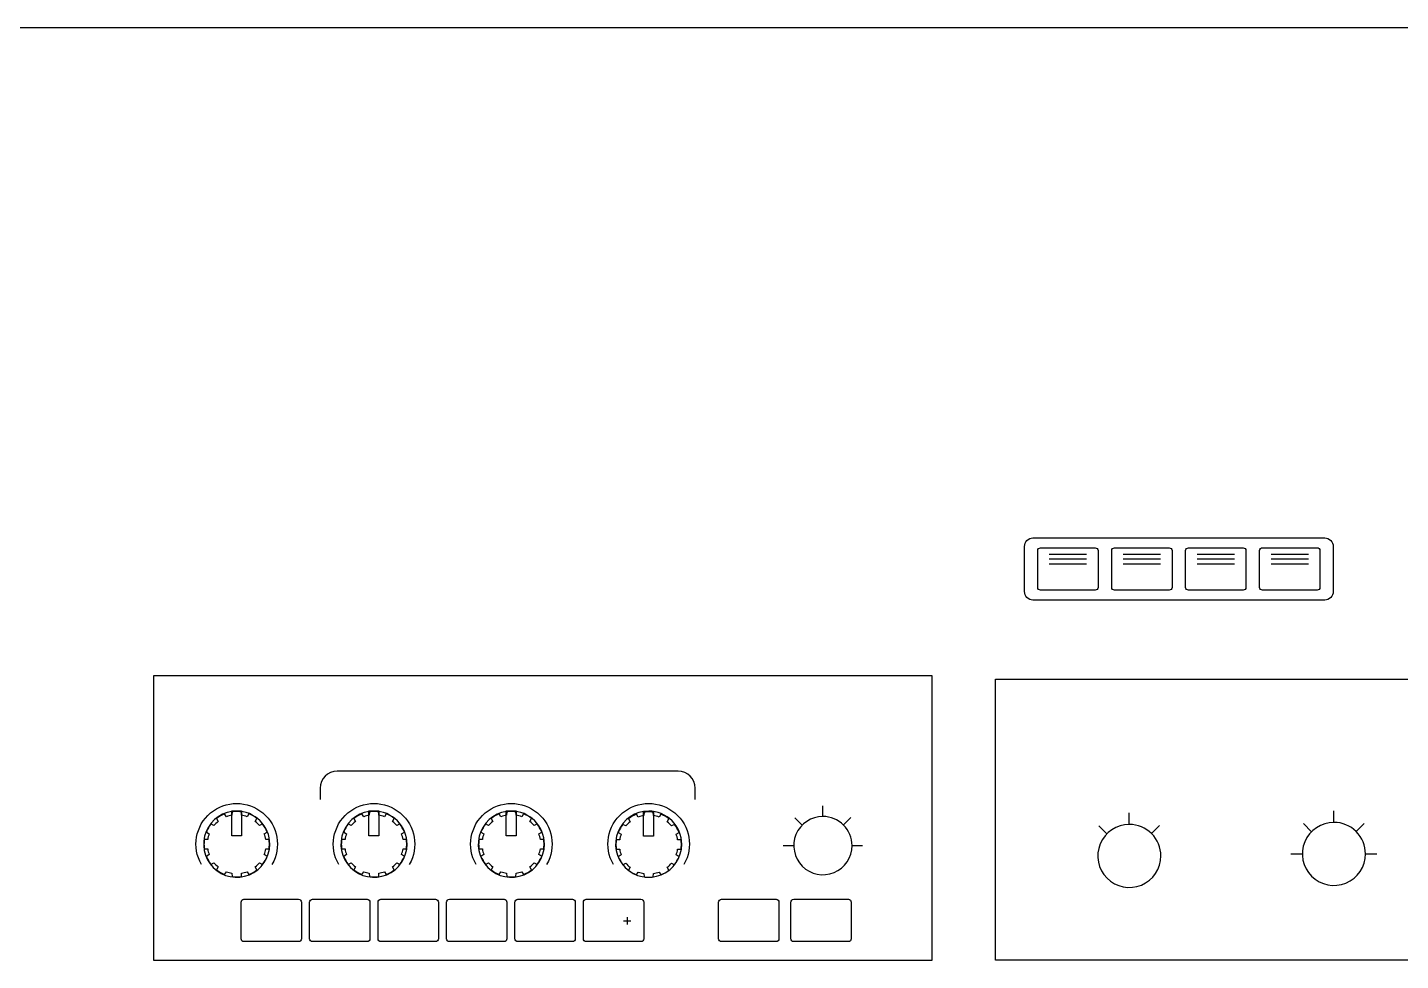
# Model space of a CAD drawing. Extents: x -788 to 2144, y -405 to 1340.
# Drawn here: x -80 to 609, y 872 to 1340 of the extents above; entities that cross this region are included whole.
import ezdxf

# ---------------------------------------------------------------- set-up
doc = ezdxf.new("R2010")
doc.units = 0
doc.layers.add('Background', color=7, linetype='CONTINUOUS')
doc.layers.add('Layer_1', color=7, linetype='CONTINUOUS')

msp = doc.modelspace()

# ---------------------------------------------------------------- linework, layer by layer
at = {"layer": 'Background', "color": 7}
msp.add_lwpolyline([(-779.124652, 1339.889754), (2135.124747, 1339.889754)], dxfattribs=at)
at = {"layer": 'Layer_1', "color": 1}
for points in [[(424.627029, 1083.764764), (570.998096, 1083.764764)], [(420.375061, 1056.891732), (420.375061, 1079.512796)], [(432.777926, 1075.677449), (451.472066, 1075.677449)], [(469.894776, 1075.677449), (488.588916, 1075.677449)], [(507.014461, 1075.677449), (525.708601, 1075.677449)], [(544.13246, 1075.678554), (562.826599, 1075.678554)], [(575.250063, 1079.512796), (575.250063, 1056.891732)], [(432.777926, 1073.290961), (451.472066, 1073.290961)], [(432.777926, 1070.83817), (451.472066, 1070.83817)], [(469.894776, 1073.290961), (488.588916, 1073.290961)], [(469.894776, 1070.83817), (488.588916, 1070.83817)], [(507.014461, 1073.290961), (525.708601, 1073.290961)], [(507.014461, 1070.83817), (525.708601, 1070.83817)], [(544.13246, 1073.292066), (562.826599, 1073.292066)], [(544.13246, 1070.839276), (562.826599, 1070.839276)], [(570.998096, 1052.639765), (424.627029, 1052.639765)], [(246.624738, 966.757853), (75.489945, 966.757853)], [(66.985072, 958.254426), (66.985072, 952.516621)], [(255.128134, 952.516621), (255.128134, 958.254426)], [(319.120328, 944.061615), (319.120328, 949.327077)], [(472.869241, 940.09578), (472.869241, 945.800419)], [(575.513899, 941.113258), (575.513899, 946.817909)], [(308.798697, 939.706221), (305.075461, 943.429461)], [(329.498558, 939.842852), (333.221795, 943.566094)], [(461.686677, 935.377132), (457.652891, 939.410923)], [(484.11309, 935.525157), (488.146876, 939.558946)], [(564.331346, 936.394582), (560.297556, 940.428375)], [(586.757772, 936.542609), (590.791562, 940.576405)], [(304.579931, 929.327991), (299.314469, 929.327991)], [(333.853951, 929.521221), (339.119412, 929.521221)], [(559.760694, 925.150709), (554.056043, 925.150709)], [(591.476446, 925.360056), (597.181098, 925.360056)], [(219.255568, 891.655398), (222.864945, 891.655398)], [(221.060256, 893.460076), (221.060256, 889.850721)]]:
    msp.add_lwpolyline(points, dxfattribs=at)
for points in [[(424.627029, 1083.764764)], [(-16.48586, 1014.837009), (373.958773, 1014.837009), (373.958773, 871.757062), (-16.48586, 871.757062)], [(405.737546, 1012.985637), (934.662728, 1012.985637), (934.662728, 871.92805), (405.737546, 871.92805)], [(25.107782, 946.717685)], [(94.005438, 946.718286)], [(162.90632, 946.716585)], [(231.805218, 946.718002)], [(319.216948, 944.030805)], [(472.973924, 940.062422)], [(575.618578, 941.079877)]]:
    msp.add_lwpolyline(points, close=True, dxfattribs=at)
at = {"layer": 'Layer_1', "color": 7}
for points in [[(426.989171, 1058.984005), (426.989171, 1077.421011)], [(428.406494, 1078.838334), (455.8435, 1078.838334)], [(457.260823, 1077.421011), (457.260823, 1058.984005)], [(464.106022, 1058.984005), (464.106022, 1077.421011)], [(465.523345, 1078.838334), (492.960351, 1078.838334)], [(494.377673, 1077.421011), (494.377673, 1058.984005)], [(501.225707, 1058.984005), (501.225707, 1077.421011)], [(502.64303, 1078.838334), (530.080036, 1078.838334)], [(531.497358, 1077.421011), (531.497358, 1058.984005)], [(538.343702, 1058.985139), (538.343702, 1077.422145)], [(539.761025, 1078.839468), (567.198031, 1078.839468)], [(568.615354, 1077.422145), (568.615354, 1058.985139)], [(455.8435, 1057.566682), (428.406494, 1057.566682)], [(492.960351, 1057.566682), (465.523345, 1057.566682)], [(530.080036, 1057.566682), (502.64303, 1057.566682)], [(567.198031, 1057.567816), (539.761025, 1057.567816)], [(19.91383, 943.918028), (19.017709, 945.351199)], [(22.779726, 946.354107), (22.725887, 944.669987)], [(25.110352, 946.536534), (25.108572, 946.532975)], [(27.490812, 944.669987), (27.437419, 946.354107)], [(31.217233, 945.351199), (30.321112, 943.918028)], [(88.812444, 943.916327), (87.916323, 945.349498)], [(91.67834, 946.352406), (91.624501, 944.668286)], [(94.008966, 946.534834), (94.007186, 946.531274)], [(96.389426, 944.668286), (96.336033, 946.352406)], [(100.115848, 945.349498), (99.219727, 943.916327)], [(157.711625, 943.917461), (156.815504, 945.350632)], [(160.577521, 946.35354), (160.523683, 944.66942)], [(162.908147, 946.535967), (162.906367, 946.532408)], [(165.288607, 944.66942), (165.235214, 946.35354)], [(169.015029, 945.350632), (168.118908, 943.917461)], [(226.610523, 943.728957), (225.714402, 945.162128)], [(229.476419, 946.165036), (229.42258, 944.480916)], [(231.807045, 946.347464), (231.805265, 946.343904)], [(234.187505, 944.480916), (234.134112, 946.165036)], [(237.913926, 945.162128), (237.017805, 943.728957)], [(13.714399, 939.457446), (12.209593, 940.263688)], [(14.968702, 943.022352), (15.774944, 941.517545)], [(34.441756, 941.517545), (35.247998, 943.022352)], [(38.007107, 940.263688), (36.501855, 939.457446)], [(82.613014, 939.455745), (81.108207, 940.261987)], [(83.867316, 943.020651), (84.673558, 941.515845)], [(103.34037, 941.515845), (104.146612, 943.020651)], [(106.905721, 940.261987), (105.400469, 939.455745)], [(151.512195, 939.456879), (150.007388, 940.263121)], [(152.766497, 943.021785), (153.572739, 941.516979)], [(172.239551, 941.516979), (173.045793, 943.021785)], [(175.804902, 940.263121), (174.29965, 939.456879)], [(220.411092, 939.268375), (218.906286, 940.074617)], [(221.665395, 942.833281), (222.471636, 941.328475)], [(241.138449, 941.328475), (241.944691, 942.833281)], [(244.7038, 940.074617), (243.198548, 939.268375)], [(10.561958, 932.506503), (8.878283, 932.452664)], [(9.880746, 936.232924), (11.314362, 935.336803)], [(38.902338, 935.336803), (40.335508, 936.232924)], [(41.338416, 932.452664), (39.654741, 932.506503)], [(79.460572, 932.504802), (77.776897, 932.450963)], [(78.77936, 936.231223), (80.212976, 935.335102)], [(107.800952, 935.335102), (109.234122, 936.231223)], [(110.23703, 932.450963), (108.553355, 932.504802)], [(148.359753, 932.505936), (146.676078, 932.452097)], [(147.678541, 936.232357), (149.112157, 935.336236)], [(176.700133, 935.336236), (178.133303, 936.232357)], [(179.136211, 932.452097), (177.452536, 932.505936)], [(217.258651, 932.317432), (215.574976, 932.263593)], [(216.577439, 936.043853), (218.011055, 935.147732)], [(245.599031, 935.147732), (247.032201, 936.043853)], [(248.035109, 932.263593), (246.351434, 932.317432)], [(8.878283, 927.795416), (10.561958, 927.741578)], [(11.314362, 924.911277), (9.880746, 924.015601)], [(40.335508, 924.015601), (38.902338, 924.911277)], [(39.654741, 927.741578), (41.338416, 927.795416)], [(77.776897, 927.793715), (79.460572, 927.739877)], [(80.212976, 924.909577), (78.77936, 924.013901)], [(109.234122, 924.013901), (107.800952, 924.909577)], [(108.553355, 927.739877), (110.23703, 927.793715)], [(146.676078, 927.794849), (148.359753, 927.741011)], [(149.112157, 924.91071), (147.678541, 924.015034)], [(178.133303, 924.015034), (176.700133, 924.91071)], [(177.452536, 927.741011), (179.136211, 927.794849)], [(215.574976, 927.606345), (217.258651, 927.552507)], [(218.011055, 924.722206), (216.577439, 923.82653)], [(247.032201, 923.82653), (245.599031, 924.722206)], [(246.351434, 927.552507), (248.035109, 927.606345)], [(12.209593, 919.984392), (13.714399, 920.790634)], [(15.774944, 918.73009), (14.968702, 917.225283)], [(19.017709, 914.896437), (19.91383, 916.330052)], [(30.321112, 916.330052), (31.217233, 914.896437)], [(35.247998, 917.225283), (34.441756, 918.73009)], [(36.501855, 920.790634), (38.007107, 919.984392)], [(81.108207, 919.982691), (82.613014, 920.788933)], [(84.673558, 918.728389), (83.867316, 917.223582)], [(87.916323, 914.894736), (88.812444, 916.328351)], [(99.219727, 916.328351), (100.115848, 914.894736)], [(104.146612, 917.223582), (103.34037, 918.728389)], [(105.400469, 920.788933), (106.905721, 919.982691)], [(150.007388, 919.983825), (151.512195, 920.790067)], [(153.572739, 918.729523), (152.766497, 917.224716)], [(156.815504, 914.89587), (157.711625, 916.329485)], [(168.118908, 916.329485), (169.015029, 914.89587)], [(173.045793, 917.224716), (172.239551, 918.729523)], [(174.29965, 920.790067), (175.804902, 919.983825)], [(218.906286, 919.795321), (220.411092, 920.601563)], [(222.471636, 918.541019), (221.665395, 917.036212)], [(241.944691, 917.036212), (241.138449, 918.541019)], [(243.198548, 920.601563), (244.7038, 919.795321)], [(22.725887, 915.577649), (22.779726, 913.893529)], [(27.437419, 913.893529), (27.490812, 915.577649)], [(91.624501, 915.575948), (91.67834, 913.891828)], [(96.336033, 913.891828), (96.389426, 915.575948)], [(160.523683, 915.577082), (160.577521, 913.892962)], [(165.235214, 913.892962), (165.288607, 915.577082)], [(225.714402, 914.707366), (226.610523, 916.140981)], [(229.42258, 915.388578), (229.476419, 913.704458)], [(234.134112, 913.704458), (234.187505, 915.388578)], [(237.017805, 916.140981), (237.913926, 914.707366)], [(28.745918, 902.502113), (56.182924, 902.502113)], [(63.095871, 902.502113), (90.532877, 902.502113)], [(97.445823, 902.502113), (124.882829, 902.502113)], [(131.795705, 902.502113), (159.232711, 902.502113)], [(166.145729, 902.502113), (193.582735, 902.502113)], [(200.495682, 902.501263), (227.932688, 902.501263)], [(268.340916, 902.502028), (295.777922, 902.502028)], [(304.562942, 902.502198), (331.999948, 902.502198)], [(27.328595, 882.647784), (27.328595, 901.084791)], [(57.600247, 901.084791), (57.600247, 882.647784)], [(61.678548, 882.647784), (61.678548, 901.084791)], [(91.950199, 901.084791), (91.950199, 882.647784)], [(96.0285, 882.647784), (96.0285, 901.084791)], [(126.300152, 901.084791), (126.300152, 882.647784)], [(130.378382, 882.647784), (130.378382, 901.084791)], [(160.650034, 901.084791), (160.650034, 882.647784)], [(164.728406, 882.647784), (164.728406, 901.084791)], [(195.000058, 901.084791), (195.000058, 882.647784)], [(199.078359, 882.646934), (199.078359, 901.08394)], [(229.35001, 901.08394), (229.35001, 882.646934)], [(266.923593, 882.647699), (266.923593, 901.084706)], [(297.195245, 901.084706), (297.195245, 882.647699)], [(303.14562, 882.647869), (303.14562, 901.084876)], [(333.417271, 901.084876), (333.417271, 882.647869)], [(56.182924, 881.230461), (28.745918, 881.230461)], [(90.532877, 881.230461), (63.095871, 881.230461)], [(124.882829, 881.230461), (97.445823, 881.230461)], [(159.232711, 881.230461), (131.795705, 881.230461)], [(193.582735, 881.230461), (166.145729, 881.230461)], [(227.932688, 881.229611), (200.495682, 881.229611)], [(295.777922, 881.230376), (268.340916, 881.230376)], [(331.999948, 881.230546), (304.562942, 881.230546)]]:
    msp.add_lwpolyline(points, dxfattribs=at)
for points in [[(428.406494, 1078.838334)], [(465.523345, 1078.838334)], [(502.64303, 1078.838334)], [(539.761025, 1078.839468)], [(22.585729, 946.915637), (27.529522, 946.915637), (27.529522, 934.323671), (22.585729, 934.323671)], [(91.484343, 946.913936), (96.428137, 946.913936), (96.428137, 934.32197), (91.484343, 934.32197)], [(160.383525, 946.91507), (165.327318, 946.91507), (165.327318, 934.323104), (160.383525, 934.323104)], [(229.282422, 946.726566), (234.226215, 946.726566), (234.226215, 934.1346), (229.282422, 934.1346)], [(28.745918, 902.502113)], [(63.095871, 902.502113)], [(97.445823, 902.502113)], [(131.795705, 902.502113)], [(166.145729, 902.502113)], [(200.495682, 902.501263)], [(268.340916, 902.502028)], [(304.562942, 902.502198)]]:
    msp.add_lwpolyline(points, close=True, dxfattribs=at)
at = {"layer": 'Layer_1', "color": 1}
for points in [[(420.375061, 1079.512796), (420.375061, 1080.640488), (420.823035, 1081.721993), (421.620434, 1082.519391)], [(421.620434, 1082.519391), (422.417832, 1083.31679), (423.499337, 1083.764764), (424.627029, 1083.764764)], [(570.998096, 1083.764764), (572.125788, 1083.764764), (573.207292, 1083.31679), (574.004691, 1082.519391)], [(574.004691, 1082.519391), (574.802089, 1081.721993), (575.250063, 1080.640488), (575.250063, 1079.512796)], [(421.620434, 1053.885137), (420.823035, 1054.682536), (420.375061, 1055.76404), (420.375061, 1056.891732)], [(575.250063, 1056.891732), (575.250063, 1055.76404), (574.802089, 1054.682536), (574.004691, 1053.885137)], [(424.627029, 1052.639765), (423.499337, 1052.639765), (422.417832, 1053.087739), (421.620434, 1053.885137)], [(574.004691, 1053.885137), (573.207292, 1053.087739), (572.125788, 1052.639765), (570.998096, 1052.639765)], [(75.489945, 966.757853), (70.778764, 966.757853), (66.985072, 962.965607), (66.985072, 958.254426)], [(255.128134, 958.254426), (255.128134, 962.965607), (251.335891, 966.757853), (246.624738, 966.757853)], [(11.965075, 945.787507), (19.566165, 952.165579), (30.649398, 952.165579), (38.250489, 945.787507)], [(80.862714, 945.788106), (88.463814, 952.166187), (99.547062, 952.166187), (107.148163, 945.788106)], [(149.763595, 945.786406), (157.364696, 952.164486), (168.447944, 952.164486), (176.049045, 945.786406)], [(218.662493, 945.787823), (226.263594, 952.165904), (237.346842, 952.165904), (244.947942, 945.787823)], [(7.40065, 919.901438), (2.439399, 928.494591), (4.363987, 939.409439), (11.965075, 945.787507)], [(25.107782, 946.717685), (18.39652, 946.717685), (12.346093, 942.674919), (9.777804, 936.474522)], [(36.840839, 941.857694), (33.729039, 944.969494), (29.508532, 946.717685), (25.107782, 946.717685)], [(38.250489, 945.787507), (45.85157, 939.409433), (47.776148, 928.494586), (42.814892, 919.901438)], [(76.298283, 919.902003), (71.337025, 928.495168), (73.261615, 939.41003), (80.862714, 945.788106)], [(94.005438, 946.718286), (87.294168, 946.718286), (81.243732, 942.675514), (78.67544, 936.475109)], [(105.738511, 941.858288), (102.626706, 944.970092), (98.406194, 946.718286), (94.005438, 946.718286)], [(107.148163, 945.788106), (114.749254, 939.410024), (116.673835, 928.495163), (111.712572, 919.902003)], [(145.199165, 919.900302), (140.237907, 928.493467), (142.162497, 939.408329), (149.763595, 945.786406)], [(162.90632, 946.716585), (156.19505, 946.716585), (150.144614, 942.673813), (147.576322, 936.473408)], [(174.639393, 941.856587), (171.527588, 944.968392), (167.307076, 946.716585), (162.90632, 946.716585)], [(176.049045, 945.786406), (183.650136, 939.408323), (185.574716, 928.493462), (180.613454, 919.900302)], [(214.098063, 919.901719), (209.136805, 928.494884), (211.061395, 939.409746), (218.662493, 945.787823)], [(231.805218, 946.718002), (225.093947, 946.718002), (219.043512, 942.675231), (216.47522, 936.474825)], [(243.53829, 941.858005), (240.426486, 944.969809), (236.205974, 946.718002), (231.805218, 946.718002)], [(244.947942, 945.787823), (252.549033, 939.40974), (254.473614, 928.494879), (249.512352, 919.901719)], [(319.216948, 944.030805), (313.309292, 944.030805), (307.983342, 940.472119), (305.72258, 935.014157)], [(329.54509, 939.752749), (326.805896, 942.491942), (323.090753, 944.030805), (319.216948, 944.030805)], [(41.70083, 930.124637), (41.70083, 934.525387), (39.952639, 938.745894), (36.840839, 941.857694)], [(110.598508, 930.125215), (110.598508, 934.525971), (108.850315, 938.746484), (105.738511, 941.858288)], [(179.49939, 930.123515), (179.49939, 934.524271), (177.751197, 938.744783), (174.639393, 941.856587)], [(248.398288, 930.124932), (248.398288, 934.525688), (246.650094, 938.7462), (243.53829, 941.858005)], [(333.823146, 929.424607), (333.823146, 933.298411), (332.284284, 937.013555), (329.54509, 939.752749)], [(472.973924, 940.062422), (466.573519, 940.062422), (460.803339, 936.206911), (458.35401, 930.293708)], [(484.163522, 935.427539), (481.195856, 938.395205), (477.170838, 940.062422), (472.973924, 940.062422)], [(575.618578, 941.079877), (569.218167, 941.079877), (563.447983, 937.224363), (560.998651, 931.311155)], [(586.808185, 936.44499), (583.840517, 939.412659), (579.815495, 941.079877), (575.618578, 941.079877)], [(9.777804, 936.474522), (7.209516, 930.274124), (8.629147, 923.137159), (13.374725, 918.39158)], [(31.457667, 914.794659), (37.658064, 917.362948), (41.70083, 923.413376), (41.70083, 930.124637)], [(78.67544, 936.475109), (76.107148, 930.274703), (77.526781, 923.137728), (82.272366, 918.392143)], [(100.355331, 914.795217), (106.555737, 917.36351), (110.598508, 923.413945), (110.598508, 930.125215)], [(147.576322, 936.473408), (145.00803, 930.273002), (146.427663, 923.136027), (151.173248, 918.390442)], [(169.256213, 914.793517), (175.456619, 917.361809), (179.49939, 923.412244), (179.49939, 930.123515)], [(216.47522, 936.474825), (213.906928, 930.27442), (215.32656, 923.137444), (220.072145, 918.39186)], [(238.155111, 914.794934), (244.355516, 917.363226), (248.398288, 923.413662), (248.398288, 930.124932)], [(305.72258, 935.014157), (303.461819, 929.556195), (304.711463, 923.273808), (308.888806, 919.096465)], [(458.35401, 930.293708), (455.904681, 924.380505), (457.258557, 917.574113), (461.784326, 913.048343)], [(488.798406, 924.237941), (488.798406, 928.434854), (487.131188, 932.459873), (484.163522, 935.427539)], [(560.998651, 931.311155), (558.54932, 925.397946), (559.903197, 918.591549), (564.428971, 914.065776)], [(591.443073, 925.255383), (591.443073, 929.4523), (589.775854, 933.477322), (586.808185, 936.44499)], [(324.806498, 915.930239), (330.26446, 918.191001), (333.823146, 923.516951), (333.823146, 929.424607)], [(479.029691, 909.618027), (484.942895, 912.067356), (488.798406, 917.837536), (488.798406, 924.237941)], [(581.67435, 910.635456), (587.587558, 913.084787), (591.443073, 918.854972), (591.443073, 925.255383)], [(13.374725, 918.39158), (18.120304, 913.646002), (25.257269, 912.226371), (31.457667, 914.794659)], [(82.272366, 918.392143), (87.01795, 913.646558), (94.154926, 912.226925), (100.355331, 914.795217)], [(151.173248, 918.390442), (155.918832, 913.644857), (163.055808, 912.225225), (169.256213, 914.793517)], [(220.072145, 918.39186), (224.81773, 913.646275), (231.954705, 912.226642), (238.155111, 914.794934)], [(308.888806, 919.096465), (313.06615, 914.919122), (319.348536, 913.669477), (324.806498, 915.930239)], [(461.784326, 913.048343), (466.310096, 908.522573), (473.116488, 907.168698), (479.029691, 909.618027)], [(564.428971, 914.065776), (568.954744, 909.540002), (575.761142, 908.186125), (581.67435, 910.635456)]]:
    msp.add_open_spline(points, degree=3, dxfattribs=at)
at = {"layer": 'Layer_1', "color": 7}
for points in [[(426.989171, 1077.421011), (426.989171, 1077.796908), (427.138496, 1078.15741), (427.404296, 1078.42321)], [(427.404296, 1078.42321), (427.670095, 1078.689009), (428.030597, 1078.838334), (428.406494, 1078.838334)], [(455.8435, 1078.838334), (456.219398, 1078.838334), (456.579899, 1078.689009), (456.845699, 1078.42321)], [(456.845699, 1078.42321), (457.111498, 1078.15741), (457.260823, 1077.796908), (457.260823, 1077.421011)], [(464.106022, 1077.421011), (464.106022, 1077.796908), (464.255346, 1078.15741), (464.521146, 1078.42321)], [(464.521146, 1078.42321), (464.786946, 1078.689009), (465.147447, 1078.838334), (465.523345, 1078.838334)], [(492.960351, 1078.838334), (493.336248, 1078.838334), (493.69675, 1078.689009), (493.962549, 1078.42321)], [(493.962549, 1078.42321), (494.228349, 1078.15741), (494.377673, 1077.796908), (494.377673, 1077.421011)], [(501.225707, 1077.421011), (501.225707, 1077.796908), (501.375031, 1078.15741), (501.640831, 1078.42321)], [(501.640831, 1078.42321), (501.906631, 1078.689009), (502.267132, 1078.838334), (502.64303, 1078.838334)], [(530.080036, 1078.838334), (530.455933, 1078.838334), (530.816435, 1078.689009), (531.082234, 1078.42321)], [(531.082234, 1078.42321), (531.348034, 1078.15741), (531.497358, 1077.796908), (531.497358, 1077.421011)], [(538.343702, 1077.422145), (538.343702, 1077.798042), (538.493027, 1078.158544), (538.758827, 1078.424343)], [(538.758827, 1078.424343), (539.024626, 1078.690143), (539.385128, 1078.839468), (539.761025, 1078.839468)], [(567.198031, 1078.839468), (567.573929, 1078.839468), (567.93443, 1078.690143), (568.20023, 1078.424343)], [(568.20023, 1078.424343), (568.466029, 1078.158544), (568.615354, 1077.798042), (568.615354, 1077.422145)], [(427.404296, 1057.981806), (427.138496, 1058.247606), (426.989171, 1058.608107), (426.989171, 1058.984005)], [(428.406494, 1057.566682), (428.030597, 1057.566682), (427.670095, 1057.716007), (427.404296, 1057.981806)], [(456.845699, 1057.981806), (456.579899, 1057.716007), (456.219398, 1057.566682), (455.8435, 1057.566682)], [(457.260823, 1058.984005), (457.260823, 1058.608107), (457.111498, 1058.247606), (456.845699, 1057.981806)], [(464.521146, 1057.981806), (464.255346, 1058.247606), (464.106022, 1058.608107), (464.106022, 1058.984005)], [(465.523345, 1057.566682), (465.147447, 1057.566682), (464.786946, 1057.716007), (464.521146, 1057.981806)], [(493.962549, 1057.981806), (493.69675, 1057.716007), (493.336248, 1057.566682), (492.960351, 1057.566682)], [(494.377673, 1058.984005), (494.377673, 1058.608107), (494.228349, 1058.247606), (493.962549, 1057.981806)], [(501.640831, 1057.981806), (501.375031, 1058.247606), (501.225707, 1058.608107), (501.225707, 1058.984005)], [(502.64303, 1057.566682), (502.267132, 1057.566682), (501.906631, 1057.716007), (501.640831, 1057.981806)], [(531.082234, 1057.981806), (530.816435, 1057.716007), (530.455933, 1057.566682), (530.080036, 1057.566682)], [(531.497358, 1058.984005), (531.497358, 1058.608107), (531.348034, 1058.247606), (531.082234, 1057.981806)], [(538.758827, 1057.98294), (538.493027, 1058.24874), (538.343702, 1058.609241), (538.343702, 1058.985139)], [(539.761025, 1057.567816), (539.385128, 1057.567816), (539.024626, 1057.71714), (538.758827, 1057.98294)], [(568.20023, 1057.98294), (567.93443, 1057.71714), (567.573929, 1057.567816), (567.198031, 1057.567816)], [(568.615354, 1058.985139), (568.615354, 1058.609241), (568.466029, 1058.24874), (568.20023, 1057.98294)], [(19.017709, 945.351199), (17.555172, 944.765205), (16.188743, 943.982545), (14.968702, 943.022352)], [(22.725887, 944.669987), (21.754126, 944.512031), (20.811285, 944.256187), (19.91383, 943.918028)], [(25.108572, 946.532975), (24.316124, 946.532975), (23.542363, 946.462673), (22.779726, 946.354107)], [(27.437419, 946.354107), (26.676561, 946.465343), (25.902355, 946.536534), (25.110352, 946.536534)], [(30.321112, 943.918028), (29.418762, 944.259747), (28.467913, 944.511141), (27.490812, 944.669987)], [(35.247998, 943.022352), (34.033296, 943.978986), (32.673986, 944.76565), (31.217233, 945.351199)], [(87.916323, 945.349498), (86.453786, 944.763504), (85.087357, 943.980845), (83.867316, 943.020651)], [(91.624501, 944.668286), (90.65274, 944.51033), (89.7099, 944.254486), (88.812444, 943.916327)], [(94.007186, 946.531274), (93.214738, 946.531274), (92.440977, 946.460973), (91.67834, 946.352406)], [(96.336033, 946.352406), (95.575175, 946.463642), (94.80097, 946.534834), (94.008966, 946.534834)], [(99.219727, 943.916327), (98.317377, 944.258046), (97.366527, 944.50944), (96.389426, 944.668286)], [(104.146612, 943.020651), (102.93191, 943.977285), (101.5726, 944.763949), (100.115848, 945.349498)], [(156.815504, 945.350632), (155.352967, 944.764638), (153.986538, 943.981978), (152.766497, 943.021785)], [(160.523683, 944.66942), (159.551921, 944.511464), (158.609081, 944.25562), (157.711625, 943.917461)], [(162.906367, 946.532408), (162.113919, 946.532408), (161.340158, 946.462106), (160.577521, 946.35354)], [(165.235214, 946.35354), (164.474357, 946.464776), (163.700151, 946.535967), (162.908147, 946.535967)], [(168.118908, 943.917461), (167.216558, 944.25918), (166.265708, 944.510574), (165.288607, 944.66942)], [(173.045793, 943.021785), (171.831091, 943.978419), (170.471781, 944.765083), (169.015029, 945.350632)], [(225.714402, 945.162128), (224.251865, 944.576134), (222.885436, 943.793474), (221.665395, 942.833281)], [(229.42258, 944.480916), (228.450818, 944.32296), (227.507978, 944.067116), (226.610523, 943.728957)], [(231.805265, 946.343904), (231.012817, 946.343904), (230.239056, 946.273603), (229.476419, 946.165036)], [(234.134112, 946.165036), (233.373254, 946.276272), (232.599048, 946.347464), (231.807045, 946.347464)], [(237.017805, 943.728957), (236.115455, 944.070676), (235.164606, 944.32207), (234.187505, 944.480916)], [(241.944691, 942.833281), (240.729988, 943.789915), (239.370679, 944.576579), (237.913926, 945.162128)], [(12.209593, 940.263688), (11.253404, 939.048986), (10.466295, 937.689677), (9.880746, 936.232924)], [(15.774944, 941.517545), (15.024765, 940.90174), (14.330204, 940.207625), (13.714399, 939.457446)], [(36.501855, 939.457446), (35.88605, 940.207625), (35.191934, 940.90174), (34.441756, 941.517545)], [(40.335508, 936.232924), (39.74996, 937.689232), (38.963295, 939.048541), (38.007107, 940.263688)], [(81.108207, 940.261987), (80.152018, 939.047285), (79.364909, 937.687976), (78.77936, 936.231223)], [(84.673558, 941.515845), (83.923379, 940.90004), (83.228819, 940.205924), (82.613014, 939.455745)], [(105.400469, 939.455745), (104.784664, 940.205924), (104.090549, 940.90004), (103.34037, 941.515845)], [(109.234122, 936.231223), (108.648574, 937.687531), (107.861909, 939.04684), (106.905721, 940.261987)], [(150.007388, 940.263121), (149.051199, 939.048419), (148.26409, 937.68911), (147.678541, 936.232357)], [(153.572739, 941.516979), (152.82256, 940.901174), (152.128, 940.207058), (151.512195, 939.456879)], [(174.29965, 939.456879), (173.683845, 940.207058), (172.98973, 940.901174), (172.239551, 941.516979)], [(178.133303, 936.232357), (177.547755, 937.688665), (176.761091, 939.047974), (175.804902, 940.263121)], [(218.906286, 940.074617), (217.950097, 938.859915), (217.162988, 937.500606), (216.577439, 936.043853)], [(222.471636, 941.328475), (221.721458, 940.71267), (221.026897, 940.018554), (220.411092, 939.268375)], [(243.198548, 939.268375), (242.582743, 940.018554), (241.888627, 940.71267), (241.138449, 941.328475)], [(247.032201, 936.043853), (246.446652, 937.500161), (245.659988, 938.85947), (244.7038, 940.074617)], [(8.878283, 932.452664), (8.769271, 931.690027), (8.69897, 930.916711), (8.69897, 930.124263)], [(8.69897, 930.124263), (8.69897, 929.331369), (8.769271, 928.558053), (8.878283, 927.795416)], [(11.314362, 935.336803), (10.972643, 934.434453), (10.721249, 933.483604), (10.561958, 932.506503)], [(39.654741, 932.506503), (39.49545, 933.483604), (39.243611, 934.434453), (38.902338, 935.336803)], [(41.517284, 930.124263), (41.517284, 930.916711), (41.447428, 931.690472), (41.338416, 932.452664)], [(41.338416, 927.795416), (41.447428, 928.558498), (41.517284, 929.331369), (41.517284, 930.124263)], [(77.776897, 932.450963), (77.667886, 931.688326), (77.597584, 930.91501), (77.597584, 930.122562)], [(77.597584, 930.122562), (77.597584, 929.329668), (77.667886, 928.556353), (77.776897, 927.793715)], [(80.212976, 935.335102), (79.871257, 934.432752), (79.619863, 933.481903), (79.460572, 932.504802)], [(108.553355, 932.504802), (108.394065, 933.481903), (108.142225, 934.432752), (107.800952, 935.335102)], [(110.415899, 930.122562), (110.415899, 930.91501), (110.346042, 931.688771), (110.23703, 932.450963)], [(110.23703, 927.793715), (110.346042, 928.556797), (110.415899, 929.329668), (110.415899, 930.122562)], [(146.676078, 932.452097), (146.567067, 931.68946), (146.496765, 930.916144), (146.496765, 930.123696)], [(146.496765, 930.123696), (146.496765, 929.330802), (146.567067, 928.557486), (146.676078, 927.794849)], [(149.112157, 935.336236), (148.770438, 934.433886), (148.519044, 933.483037), (148.359753, 932.505936)], [(177.452536, 932.505936), (177.293246, 933.483037), (177.041406, 934.433886), (176.700133, 935.336236)], [(179.31508, 930.123696), (179.31508, 930.916144), (179.245223, 931.689905), (179.136211, 932.452097)], [(179.136211, 927.794849), (179.245223, 928.557931), (179.31508, 929.330802), (179.31508, 930.123696)], [(215.574976, 932.263593), (215.465964, 931.500956), (215.395663, 930.72764), (215.395663, 929.935192)], [(218.011055, 935.147732), (217.669336, 934.245382), (217.417942, 933.294533), (217.258651, 932.317432)], [(246.351434, 932.317432), (246.192143, 933.294533), (245.940304, 934.245382), (245.599031, 935.147732)], [(248.213977, 929.935192), (248.213977, 930.72764), (248.144121, 931.501401), (248.035109, 932.263593)], [(9.880746, 924.015601), (10.466295, 922.559294), (11.253404, 921.199984), (12.209593, 919.984392)], [(10.561958, 927.741578), (10.721249, 926.764477), (10.973088, 925.814072), (11.314362, 924.911277)], [(38.007107, 919.984392), (38.963295, 921.199539), (39.74996, 922.558849), (40.335508, 924.015601)], [(38.902338, 924.911277), (39.244056, 925.814072), (39.49545, 926.764477), (39.654741, 927.741578)], [(78.77936, 924.013901), (79.364909, 922.557593), (80.152018, 921.198283), (81.108207, 919.982691)], [(79.460572, 927.739877), (79.619863, 926.762776), (79.871702, 925.812372), (80.212976, 924.909577)], [(106.905721, 919.982691), (107.861909, 921.197838), (108.648574, 922.557148), (109.234122, 924.013901)], [(107.800952, 924.909577), (108.14267, 925.812372), (108.394065, 926.762776), (108.553355, 927.739877)], [(147.678541, 924.015034), (148.26409, 922.558727), (149.051199, 921.199417), (150.007388, 919.983825)], [(148.359753, 927.741011), (148.519044, 926.76391), (148.770883, 925.813505), (149.112157, 924.91071)], [(175.804902, 919.983825), (176.761091, 921.198972), (177.547755, 922.558282), (178.133303, 924.015034)], [(176.700133, 924.91071), (177.041851, 925.813505), (177.293246, 926.76391), (177.452536, 927.741011)], [(215.395663, 929.935192), (215.395663, 929.142298), (215.465964, 928.368982), (215.574976, 927.606345)], [(216.577439, 923.82653), (217.162988, 922.370223), (217.950097, 921.010913), (218.906286, 919.795321)], [(217.258651, 927.552507), (217.417942, 926.575406), (217.669781, 925.625002), (218.011055, 924.722206)], [(244.7038, 919.795321), (245.659988, 921.010468), (246.446652, 922.369778), (247.032201, 923.82653)], [(245.599031, 924.722206), (245.940749, 925.625002), (246.192143, 926.575406), (246.351434, 927.552507)], [(248.035109, 927.606345), (248.144121, 928.369427), (248.213977, 929.142298), (248.213977, 929.935192)], [(13.714399, 920.790634), (14.330204, 920.040455), (15.024765, 919.345895), (15.774944, 918.73009)], [(14.968702, 917.225283), (16.188298, 916.265535), (17.554727, 915.482875), (19.017709, 914.896437)], [(19.91383, 916.330052), (20.81173, 915.991003), (21.75457, 915.735604), (22.725887, 915.577649)], [(27.490812, 915.577649), (28.467913, 915.736494), (29.418762, 915.988334), (30.321112, 916.330052)], [(31.217233, 914.896437), (32.673541, 915.481985), (34.032851, 916.269095), (35.247998, 917.225283)], [(34.441756, 918.73009), (35.191934, 919.345895), (35.88605, 920.040455), (36.501855, 920.790634)], [(82.613014, 920.788933), (83.228819, 920.038755), (83.923379, 919.344194), (84.673558, 918.728389)], [(83.867316, 917.223582), (85.086912, 916.263834), (86.453341, 915.481174), (87.916323, 914.894736)], [(88.812444, 916.328351), (89.710344, 915.989303), (90.653185, 915.733904), (91.624501, 915.575948)], [(96.389426, 915.575948), (97.366527, 915.734794), (98.317377, 915.986633), (99.219727, 916.328351)], [(100.115848, 914.894736), (101.572155, 915.480285), (102.931465, 916.267394), (104.146612, 917.223582)], [(103.34037, 918.728389), (104.090549, 919.344194), (104.784664, 920.038755), (105.400469, 920.788933)], [(151.512195, 920.790067), (152.128, 920.039888), (152.82256, 919.345328), (153.572739, 918.729523)], [(152.766497, 917.224716), (153.986093, 916.264968), (155.352522, 915.482308), (156.815504, 914.89587)], [(157.711625, 916.329485), (158.609526, 915.990436), (159.552366, 915.735038), (160.523683, 915.577082)], [(165.288607, 915.577082), (166.265708, 915.735927), (167.216558, 915.987767), (168.118908, 916.329485)], [(169.015029, 914.89587), (170.471336, 915.481418), (171.830646, 916.268528), (173.045793, 917.224716)], [(172.239551, 918.729523), (172.98973, 919.345328), (173.683845, 920.039888), (174.29965, 920.790067)], [(220.411092, 920.601563), (221.026897, 919.851384), (221.721458, 919.156824), (222.471636, 918.541019)], [(221.665395, 917.036212), (222.884991, 916.076464), (224.25142, 915.293804), (225.714402, 914.707366)], [(237.913926, 914.707366), (239.370234, 915.292914), (240.729543, 916.080024), (241.944691, 917.036212)], [(241.138449, 918.541019), (241.888627, 919.156824), (242.582743, 919.851384), (243.198548, 920.601563)], [(22.779726, 913.893529), (23.542808, 913.784962), (24.316124, 913.714661), (25.108572, 913.714661)], [(25.108572, 913.714661), (25.901021, 913.714661), (26.674781, 913.784962), (27.437419, 913.893529)], [(91.67834, 913.891828), (92.441422, 913.783261), (93.214738, 913.71296), (94.007186, 913.71296)], [(94.007186, 913.71296), (94.799635, 913.71296), (95.573396, 913.783261), (96.336033, 913.891828)], [(160.577521, 913.892962), (161.340603, 913.784395), (162.113919, 913.714094), (162.906367, 913.714094)], [(162.906367, 913.714094), (163.698816, 913.714094), (164.472577, 913.784395), (165.235214, 913.892962)], [(226.610523, 916.140981), (227.508423, 915.801933), (228.451263, 915.546534), (229.42258, 915.388578)], [(229.476419, 913.704458), (230.239501, 913.595891), (231.012817, 913.52559), (231.805265, 913.52559)], [(231.805265, 913.52559), (232.597714, 913.52559), (233.371474, 913.595891), (234.134112, 913.704458)], [(234.187505, 915.388578), (235.164606, 915.547423), (236.115455, 915.799263), (237.017805, 916.140981)], [(27.743719, 902.086989), (28.009519, 902.352789), (28.37002, 902.502113), (28.745918, 902.502113)], [(56.182924, 902.502113), (56.558821, 902.502113), (56.919323, 902.352789), (57.185122, 902.086989)], [(62.093672, 902.086989), (62.359472, 902.352789), (62.719973, 902.502113), (63.095871, 902.502113)], [(90.532877, 902.502113), (90.908774, 902.502113), (91.269276, 902.352789), (91.535075, 902.086989)], [(96.443625, 902.086989), (96.709424, 902.352789), (97.069926, 902.502113), (97.445823, 902.502113)], [(124.882829, 902.502113), (125.258727, 902.502113), (125.619228, 902.352789), (125.885028, 902.086989)], [(130.793507, 902.086989), (131.059306, 902.352789), (131.419808, 902.502113), (131.795705, 902.502113)], [(159.232711, 902.502113), (159.608609, 902.502113), (159.96911, 902.352789), (160.23491, 902.086989)], [(165.14353, 902.086989), (165.40933, 902.352789), (165.769831, 902.502113), (166.145729, 902.502113)], [(193.582735, 902.502113), (193.958632, 902.502113), (194.319134, 902.352789), (194.584933, 902.086989)], [(199.493483, 902.086139), (199.759283, 902.351938), (200.119784, 902.501263), (200.495682, 902.501263)], [(227.932688, 902.501263), (228.308585, 902.501263), (228.669087, 902.351938), (228.934886, 902.086139)], [(267.338717, 902.086904), (267.604517, 902.352704), (267.965019, 902.502028), (268.340916, 902.502028)], [(295.777922, 902.502028), (296.153819, 902.502028), (296.514321, 902.352704), (296.78012, 902.086904)], [(303.560744, 902.087074), (303.826543, 902.352874), (304.187045, 902.502198), (304.562942, 902.502198)], [(331.999948, 902.502198), (332.375846, 902.502198), (332.736347, 902.352874), (333.002147, 902.087074)], [(27.328595, 901.084791), (27.328595, 901.460688), (27.47792, 901.82119), (27.743719, 902.086989)], [(57.185122, 902.086989), (57.450922, 901.82119), (57.600247, 901.460688), (57.600247, 901.084791)], [(61.678548, 901.084791), (61.678548, 901.460688), (61.827872, 901.82119), (62.093672, 902.086989)], [(91.535075, 902.086989), (91.800875, 901.82119), (91.950199, 901.460688), (91.950199, 901.084791)], [(96.0285, 901.084791), (96.0285, 901.460688), (96.177825, 901.82119), (96.443625, 902.086989)], [(125.885028, 902.086989), (126.150827, 901.82119), (126.300152, 901.460688), (126.300152, 901.084791)], [(130.378382, 901.084791), (130.378382, 901.460688), (130.527707, 901.82119), (130.793507, 902.086989)], [(160.23491, 902.086989), (160.500709, 901.82119), (160.650034, 901.460688), (160.650034, 901.084791)], [(164.728406, 901.084791), (164.728406, 901.460688), (164.877731, 901.82119), (165.14353, 902.086989)], [(194.584933, 902.086989), (194.850733, 901.82119), (195.000058, 901.460688), (195.000058, 901.084791)], [(199.078359, 901.08394), (199.078359, 901.459838), (199.227683, 901.820339), (199.493483, 902.086139)], [(228.934886, 902.086139), (229.200686, 901.820339), (229.35001, 901.459838), (229.35001, 901.08394)], [(266.923593, 901.084706), (266.923593, 901.460603), (267.072918, 901.821105), (267.338717, 902.086904)], [(296.78012, 902.086904), (297.04592, 901.821105), (297.195245, 901.460603), (297.195245, 901.084706)], [(303.14562, 901.084876), (303.14562, 901.460773), (303.294944, 901.821275), (303.560744, 902.087074)], [(333.002147, 902.087074), (333.267947, 901.821275), (333.417271, 901.460773), (333.417271, 901.084876)], [(27.743719, 881.645586), (27.47792, 881.911385), (27.328595, 882.271887), (27.328595, 882.647784)], [(57.600247, 882.647784), (57.600247, 882.271887), (57.450922, 881.911385), (57.185122, 881.645586)], [(62.093672, 881.645586), (61.827872, 881.911385), (61.678548, 882.271887), (61.678548, 882.647784)], [(91.950199, 882.647784), (91.950199, 882.271887), (91.800875, 881.911385), (91.535075, 881.645586)], [(96.443625, 881.645586), (96.177825, 881.911385), (96.0285, 882.271887), (96.0285, 882.647784)], [(126.300152, 882.647784), (126.300152, 882.271887), (126.150827, 881.911385), (125.885028, 881.645586)], [(130.793507, 881.645586), (130.527707, 881.911385), (130.378382, 882.271887), (130.378382, 882.647784)], [(160.650034, 882.647784), (160.650034, 882.271887), (160.500709, 881.911385), (160.23491, 881.645586)], [(165.14353, 881.645586), (164.877731, 881.911385), (164.728406, 882.271887), (164.728406, 882.647784)], [(195.000058, 882.647784), (195.000058, 882.271887), (194.850733, 881.911385), (194.584933, 881.645586)], [(199.493483, 881.644735), (199.227683, 881.910535), (199.078359, 882.271037), (199.078359, 882.646934)], [(229.35001, 882.646934), (229.35001, 882.271037), (229.200686, 881.910535), (228.934886, 881.644735)], [(267.338717, 881.645501), (267.072918, 881.9113), (266.923593, 882.271802), (266.923593, 882.647699)], [(297.195245, 882.647699), (297.195245, 882.271802), (297.04592, 881.9113), (296.78012, 881.645501)], [(303.560744, 881.645671), (303.294944, 881.91147), (303.14562, 882.271972), (303.14562, 882.647869)], [(333.417271, 882.647869), (333.417271, 882.271972), (333.267947, 881.91147), (333.002147, 881.645671)], [(28.745918, 881.230461), (28.37002, 881.230461), (28.009519, 881.379786), (27.743719, 881.645586)], [(57.185122, 881.645586), (56.919323, 881.379786), (56.558821, 881.230461), (56.182924, 881.230461)], [(63.095871, 881.230461), (62.719973, 881.230461), (62.359472, 881.379786), (62.093672, 881.645586)], [(91.535075, 881.645586), (91.269276, 881.379786), (90.908774, 881.230461), (90.532877, 881.230461)], [(97.445823, 881.230461), (97.069926, 881.230461), (96.709424, 881.379786), (96.443625, 881.645586)], [(125.885028, 881.645586), (125.619228, 881.379786), (125.258727, 881.230461), (124.882829, 881.230461)], [(131.795705, 881.230461), (131.419808, 881.230461), (131.059306, 881.379786), (130.793507, 881.645586)], [(160.23491, 881.645586), (159.96911, 881.379786), (159.608609, 881.230461), (159.232711, 881.230461)], [(166.145729, 881.230461), (165.769831, 881.230461), (165.40933, 881.379786), (165.14353, 881.645586)], [(194.584933, 881.645586), (194.319134, 881.379786), (193.958632, 881.230461), (193.582735, 881.230461)], [(200.495682, 881.229611), (200.119784, 881.229611), (199.759283, 881.378936), (199.493483, 881.644735)], [(228.934886, 881.644735), (228.669087, 881.378936), (228.308585, 881.229611), (227.932688, 881.229611)], [(268.340916, 881.230376), (267.965019, 881.230376), (267.604517, 881.379701), (267.338717, 881.645501)], [(296.78012, 881.645501), (296.514321, 881.379701), (296.153819, 881.230376), (295.777922, 881.230376)], [(304.562942, 881.230546), (304.187045, 881.230546), (303.826543, 881.379871), (303.560744, 881.645671)], [(333.002147, 881.645671), (332.736347, 881.379871), (332.375846, 881.230546), (331.999948, 881.230546)]]:
    msp.add_open_spline(points, degree=3, dxfattribs=at)

doc.saveas('drawing.dxf')
